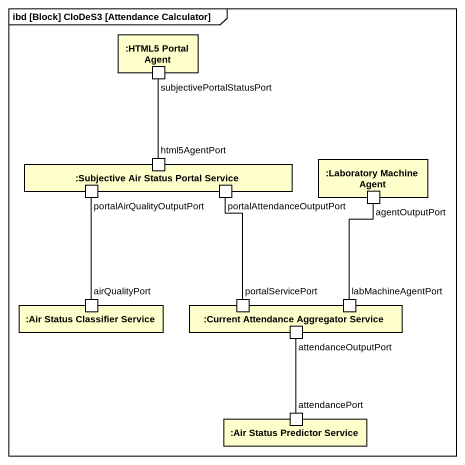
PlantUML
@startuml
mainframe ibd [Block] CloDeS3 [Attendance Calculator]
rectangle ":HTML5 Portal Agent" as HTML5_Portal_Agent {
  port subjectivePortalStatusPort
}
rectangle ":Laboratory Machine Agent" as Laboratory_Machine_Agent {
  port agentOutputPort
}
rectangle ":Subjective Air Status Portal Service" as Subjective_Air_Status {
  port html5AgentPort
  port portalAirQualityOutputPort
  port portalAttendanceOutputPort
}
rectangle ":Air Status Classifier Service" as Air_Status_Classifier {
  port airQualityPort
}
rectangle ":Current Attendance Aggregator Service" as Current_Attendance {
  port portalServicePort
  port labMachineAgentPort
  port attendanceOutputPort
}
rectangle ":Air Status Predictor Service" as Air_Status_Predictor_Service {
  port attendancePort
}
subjectivePortalStatusPort -- html5AgentPort
portalAirQualityOutputPort -- airQualityPort
portalAttendanceOutputPort -- portalServicePort
agentOutputPort -- labMachineAgentPort
attendanceOutputPort -- attendancePort
@enduml
